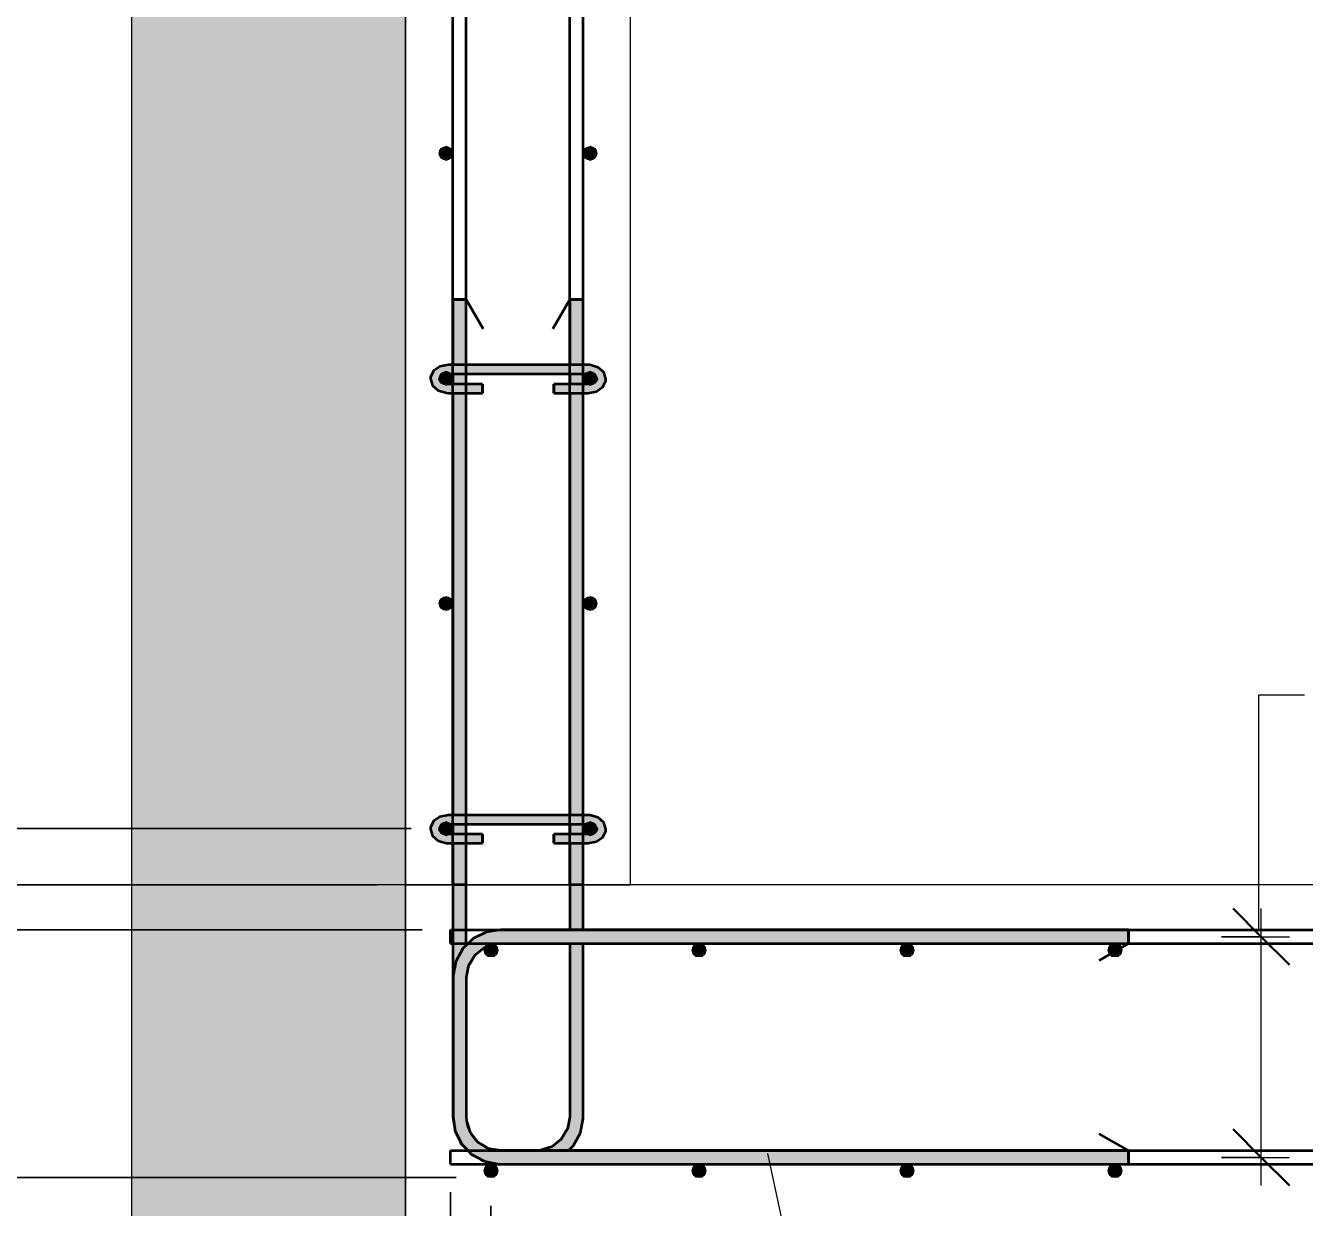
# Model space of a CAD drawing. Header units: millimetres. Extents: x 67134 to 118201, y -4983 to 13821.
# Drawn here: x 111933 to 113069, y -3236 to -2187 of the extents above; entities that cross this region are included whole.
import ezdxf

# ---------------------------------------------------------------- set-up
doc = ezdxf.new("R2010")
doc.units = ezdxf.units.MM
for name, color, linetype, lineweight in [('AA_Dim', 7, 'Continuous', 9), ('AA_Dim-25', 7, 'Continuous', 9), ('AA_Linii', 7, 'Continuous', 9), ('AA_Oformlenie', 7, 'Continuous', 9), ('AA_Vinoska', 7, 'Continuous', 9), ('AA_Visotnaya otmetka', 7, 'Continuous', 9), ('AF_Stena_Опалубка', 253, 'Continuous', 20), ('KR_Armatura', 7, 'Continuous', 20), ('KR_Armatura_Tonkie', 7, 'Continuous', 20), ('KR_Fundament', 7, 'Continuous', 20)]:
    doc.layers.add(name, color=color, linetype=linetype, lineweight=lineweight)
doc.styles.add('ISOCPEUR_7', font='isocpeur.TTF', dxfattribs={"width": 0.9, "height": 62.5})
doc.dimstyles.new('00_Точн_3_знака__прозр__2', dxfattribs={"dimscale": 304.8, "dimtxt": 62.672186, "dimasz": 0.139436, "dimexe": 0.123031, "dimexo": 0.082021, "dimgap": 0.008202, "dimtad": 1, "dimdec": 3, "dimrnd": 0.001, "dimdsep": 46, "dimtxsty": 'ISOCPEUR_7', "dimblk1": 'OBLIQUE', "dimblk2": 'OBLIQUE', "dimsah": 1, "dimcen": 0.09, "dimdle": 0.123031, "dimazin": 0, "dimtfac": 1, "dimtdec": 4, "dimtix": 1, "dimtmove": 1, "dimatfit": 3, "dimfxl": 1, "dimtvp": 1, "dimtolj": 1, "dimtzin": 0, "dimlwd": 18, "dimlwe": 18, "dimarcsym": 2})
doc.dimstyles.new('00_Точн_3_знака__прозр__3', dxfattribs={"dimscale": 304.8, "dimtxt": 62.672186, "dimasz": 0.139436, "dimexe": 0.123031, "dimexo": 0.082021, "dimgap": 0.008202, "dimtad": 1, "dimdec": 3, "dimrnd": 0.001, "dimdsep": 46, "dimtxsty": 'ISOCPEUR_7', "dimblk1": 'OBLIQUE', "dimblk2": 'OBLIQUE', "dimsah": 1, "dimcen": 0.09, "dimdle": 0.123031, "dimazin": 0, "dimtfac": 1, "dimtdec": 4, "dimtix": 1, "dimtmove": 0, "dimatfit": 3, "dimfxl": 1, "dimtvp": 1, "dimtolj": 1, "dimtzin": 0, "dimlwd": 18, "dimlwe": 18, "dimarcsym": 2})
doc.dimstyles.new('10_Раскладка_арматуры_с_засечками_2', dxfattribs={"dimscale": 304.8, "dimtxt": 0.18, "dimasz": 0.164042, "dimexe": 0.082021, "dimexo": 0, "dimgap": 0, "dimtad": 1, "dimdec": 3, "dimrnd": 0.001, "dimdsep": 46, "dimtxsty": 'ISOCPEUR_7', "dimblk1": 'OBLIQUE', "dimblk2": 'OBLIQUE', "dimsah": 1, "dimcen": 0.09, "dimdle": 0.082021, "dimazin": 0, "dimtfac": 1, "dimtdec": 4, "dimtix": 1, "dimtmove": 0, "dimatfit": 3, "dimfxl": 1, "dimtvp": 1, "dimtolj": 1, "dimtzin": 0, "dimlwd": 18, "dimlwe": 18, "dimarcsym": 2})

# ---------------------------------------------------------------- blocks, each defined once
blk = doc.blocks.new('265_Выпуск П одной длины _НесАрм_РабПлоск_ - В1 _d12_ t250-4071037-2-2 Армирование')
at = {"layer": 'KR_Armatura_Tonkie', "lineweight": 35}
h = blk.add_hatch(color=256, dxfattribs=at)
h.paths.add_polyline_path([(-11588, -3156), (-11587.7, -3156), (-11587.5, -3030.4), (-11586, -3020.5), (-11581.7, -3010.5), (-11576, -3003.1), (-11576.2, -2913), (-11588, -2913), (-11588, -3154.6)])
h.paths.add_polyline_path([(-11576.8, -2905), (-11576, -2905), (-11576.2, -2896), (-11588, -2896), (-11587.8, -2905), (-11577.4, -2905)])
h.paths.add_polyline_path([(-11585, -2888), (-11576, -2888), (-11576.3, -2513), (-11588, -2513), (-11587.8, -2888), (-11585.8, -2888)])
h.paths.add_polyline_path([(-11586.3, -2505), (-11576, -2505), (-11576.3, -2496), (-11588, -2496), (-11587.8, -2505), (-11587.2, -2505)])
h.paths.add_polyline_path([(-11586.3, -2488), (-11576, -2488), (-11576.2, -2430), (-11588, -2430), (-11587.8, -2488), (-11587.2, -2488)])
h = blk.add_hatch(color=256, dxfattribs=at)
h.paths.add_polyline_path([(-11480.3, -3156), (-11472, -3156), (-11472.2, -3002), (-11484, -3002), (-11483.8, -3156), (-11481, -3156)])
h.paths.add_polyline_path([(-11472, -2990), (-11472, -2990), (-11472.2, -2913), (-11484, -2913), (-11483.8, -2990), (-11472.2, -2990)])
h.paths.add_polyline_path([(-11483.9, -2905), (-11472, -2905), (-11472.2, -2896), (-11484, -2896), (-11484, -2905)])
h.paths.add_polyline_path([(-11483.9, -2888), (-11472, -2888), (-11472.3, -2513), (-11484, -2513), (-11484, -2888)])
h.paths.add_polyline_path([(-11479.6, -2505), (-11472, -2505), (-11472.3, -2496), (-11484, -2496), (-11483.8, -2505), (-11479.7, -2505)])
h.paths.add_polyline_path([(-11475, -2488), (-11472, -2488), (-11472.2, -2430), (-11484, -2430), (-11483.8, -2488), (-11475.1, -2488)])
for points in [[(-11514, -3186), (-11484.7, -3186), (-11484.3, -3185.7), (-11477.4, -3176.5), (-11473.4, -3166.9), (-11472.2, -3156), (-11484, -3156), (-11485.2, -3164.3), (-11488, -3171), (-11492.8, -3177.2), (-11499, -3182), (-11506.2, -3185), (-11507.6, -3185.2)], [(-11546, -3198), (-11546, -3198), (-11556.9, -3196.4), (-11567.2, -3192), (-11575.4, -3185.7), (-11582.5, -3176.1), (-11586.3, -3166.8), (-11586, -3168.3), (-11582.1, -3177.4), (-11575.3, -3186), (-11566.4, -3192.6), (-11556.6, -3196.6), (-11547.4, -3197.8)]]:
    blk.add_hatch(color=256, dxfattribs=at).paths.add_polyline_path(points)
for p, q in [((-11588, -2430), (-11588, -2488)), ((-11588, -2430), (-11576, -2430)), ((-11576.2, -2430), (-11587.8, -2430)), ((-11576, -2488), (-11576, -2430)), ((-11576, -2430), (-11561, -2456)), ((-11484, -2430), (-11499, -2456)), ((-11484, -2430), (-11484, -2488)), ((-11484, -2430), (-11472, -2430)), ((-11472.2, -2430), (-11483.8, -2430)), ((-11472, -2488), (-11472, -2430)), ((-11588, -2496), (-11588, -2505)), ((-11576, -2505), (-11576, -2496)), ((-11484, -2496), (-11484, -2505)), ((-11472, -2505), (-11472, -2496)), ((-11588, -2513), (-11588, -2888)), ((-11576, -2888), (-11576, -2513)), ((-11484, -2513), (-11484, -2888)), ((-11472, -2888), (-11472, -2513)), ((-11588, -2896), (-11588, -2905)), ((-11576, -2905), (-11576, -2896)), ((-11484, -2896), (-11484, -2905)), ((-11472, -2905), (-11472, -2896)), ((-11588, -2913), (-11588, -2990)), ((-11576, -2990), (-11576, -2913)), ((-11484, -2913), (-11484, -2990)), ((-11472, -2990), (-11472, -2913)), ((-11588, -2990), (-11588, -3002)), ((-11576, -3002), (-11576, -2990)), ((-11588, -3002), (-11588, -3156)), ((-11576, -3003.1), (-11576, -3002)), ((-11484, -3002), (-11484, -3156)), ((-11472, -3156), (-11472, -3002)), ((-11573.9, -3165.7), (-11574.8, -3162.6)), ((-11566.9, -3177.2), (-11571.7, -3171)), ((-11558.7, -3182.8), (-11563.2, -3180.1)), ((-11546.7, -3185.9), (-11555, -3184.3)), ((-11514, -3186), (-11545.7, -3186)), ((-11546, -3198), (-11514, -3198))]:
    blk.add_line(p, q, dxfattribs=at)
at = {"layer": 'KR_Armatura_Tonkie', "lineweight": 35, "flags": 128}
for points in [[(-11588, -3156), (-11586, -3168.7), (-11582.9, -3174.9)], [(-11484, -3156), (-11486, -3166.7), (-11491.6, -3175.9), (-11500.1, -3182.6), (-11510.5, -3185.8), (-11514, -3186)], [(-11485.3, -3186), (-11480.6, -3181.4), (-11474.5, -3170.1), (-11472, -3157.5), (-11472, -3156)], [(-11581.6, -3177.6), (-11580.3, -3180.2), (-11576.9, -3183.7)], [(-11573.8, -3186.9), (-11571.4, -3189.4), (-11568.4, -3191.1)], [(-11563.7, -3193.6), (-11560.1, -3195.5), (-11558.1, -3195.9)], [(-11551, -3197.3), (-11547.5, -3198), (-11546, -3198)]]:
    blk.add_lwpolyline(points, dxfattribs=at)
blk = doc.blocks.new('265_Выпуск П одной длины _НесАрм_РабПлоск_ - В1 _d12_ t250-V11-2-2 Армирование')
at = {"layer": 'KR_Armatura_Tonkie', "lineweight": 35}
for p, q in [((-11588, -2430), (-11588, -2488)), ((-11576.2, -2430), (-11587.8, -2430)), ((-11587.8, -2430), (-11576.2, -2430)), ((-11576, -2488), (-11576, -2430)), ((-11576, -2430), (-11561, -2456)), ((-11484, -2430), (-11499, -2456)), ((-11484, -2430), (-11484, -2488)), ((-11483.8, -2430), (-11472.2, -2430)), ((-11472.2, -2430), (-11483.8, -2430)), ((-11472, -2488), (-11472, -2430)), ((-11588, -2496), (-11588, -2505)), ((-11576, -2505), (-11576, -2496)), ((-11484, -2496), (-11484, -2505)), ((-11472, -2505), (-11472, -2496)), ((-11588, -2513), (-11588, -2888)), ((-11576, -2888), (-11576, -2513)), ((-11484, -2513), (-11484, -2888)), ((-11472, -2888), (-11472, -2513)), ((-11588, -2896), (-11588, -2905)), ((-11576, -2905), (-11576, -2896)), ((-11484, -2896), (-11484, -2905)), ((-11472, -2905), (-11472, -2896)), ((-11588, -2913), (-11588, -2990)), ((-11576, -2990), (-11576, -2913)), ((-11484, -2913), (-11484, -2990)), ((-11472, -2990), (-11472, -2913)), ((-11588, -2990), (-11588, -3002)), ((-11576, -3002), (-11576, -2990)), ((-11588, -3002), (-11588, -3156)), ((-11576, -3003.1), (-11576, -3002)), ((-11484, -3002), (-11484, -3156)), ((-11472, -3156), (-11472, -3002)), ((-11484, -3156), (-11485.7, -3165.5)), ((-11573.9, -3165.7), (-11574.8, -3162.6)), ((-11486.8, -3168), (-11490.7, -3174.5)), ((-11566.9, -3177.2), (-11571.7, -3171)), ((-11558.7, -3182.8), (-11563.2, -3180.1)), ((-11492.1, -3176.4), (-11499.7, -3182.3)), ((-11546.7, -3185.9), (-11555, -3184.3)), ((-11514, -3186), (-11545.7, -3186)), ((-11501.5, -3183), (-11509, -3185.3)), ((-11546, -3198), (-11514, -3198))]:
    blk.add_line(p, q, dxfattribs=at)
at = {"layer": 'KR_Armatura_Tonkie', "lineweight": 35, "flags": 128}
for points in [[(-11472.6, -3160.4), (-11472, -3157.5), (-11472, -3156)], [(-11586.2, -3167.8), (-11586, -3168.7), (-11584.7, -3171.4)], [(-11475.9, -3172.7), (-11474.5, -3170.1), (-11474.2, -3168.6)], [(-11581.1, -3178.7), (-11580.3, -3180.2), (-11578.3, -3182.3)], [(-11482.3, -3183.1), (-11480.6, -3181.4), (-11479.5, -3179.4)], [(-11573.1, -3187.7), (-11571.4, -3189.4), (-11569.4, -3190.5)], [(-11562.7, -3194.1), (-11560.1, -3195.5), (-11558.6, -3195.8)], [(-11550.4, -3197.4), (-11547.5, -3198), (-11546, -3198)]]:
    blk.add_lwpolyline(points, dxfattribs=at)
blk = doc.blocks.new('350_Стержень П торец СК-СГ _НесАрм_РабПлоск_ - 350_Стержень П торец СК-СГ _НесАрм_РабПлоск_-4075653-2-2 Армирование')
at = {"layer": 'KR_Armatura_Tonkie', "lineweight": 35}
for p, q in [((-11484, -2990), (-11545.7, -2990)), ((-10987.7, -2990), (-11472, -2990)), ((-10987.7, -3001.8), (-10987.7, -2990.2)), ((-10987.7, -2990.2), (-10987.7, -3001.8)), ((-11567.6, -3011.6), (-11560, -3005.7)), ((-11558.2, -3005), (-11550.7, -3002.7)), ((-11545.7, -3002), (-11484, -3002)), ((-11472, -3002), (-10987.7, -3002)), ((-10987.7, -3002), (-11013.7, -3017)), ((-11572.9, -3020), (-11569, -3013.5)), ((-11575.7, -3032), (-11574, -3022.5)), ((-11575.7, -3156), (-11575.7, -3032)), ((-11572.7, -3168.5), (-11575.1, -3161)), ((-11566.1, -3177.9), (-11572, -3170.3)), ((-11557.7, -3183.2), (-11564.2, -3179.3)), ((-10987.7, -3186), (-11013.7, -3171)), ((-11545.7, -3186), (-11555.2, -3184.3)), ((-11514, -3186), (-11545.7, -3186)), ((-10987.7, -3186), (-11484.7, -3186)), ((-10987.7, -3186.2), (-10987.7, -3197.8)), ((-10987.7, -3197.8), (-10987.7, -3186.2)), ((-11545.7, -3198), (-10987.7, -3198))]:
    blk.add_line(p, q, dxfattribs=at)
at = {"layer": 'KR_Armatura_Tonkie', "lineweight": 35, "flags": 128}
for points in [[(-11568.4, -2996.9), (-11569.9, -2997.7), (-11572, -2999.7)], [(-11557.5, -2991.8), (-11558.4, -2992), (-11561.1, -2993.3)], [(-11580.3, -3179.7), (-11580, -3180.2), (-11579.5, -3180.8)], [(-11572, -3188.5), (-11571.1, -3189.4), (-11570.1, -3190)], [(-11561.5, -3194.6), (-11559.8, -3195.5), (-11558.9, -3195.7)], [(-11549.5, -3197.5), (-11547.2, -3198), (-11545.7, -3198)]]:
    blk.add_lwpolyline(points, dxfattribs=at)
blk = doc.blocks.new('350_Стержень П торец СК-СГ _НесАрм_РабПлоск_ - 350_Стержень П торец СК-СГ _НесАрм_РабПлоск_-V12-2-2 Армирование')
at = {"layer": 'KR_Armatura_Tonkie', "lineweight": 35}
for points in [[(-11587.7, -3032), (-11575.7, -3032), (-11574.4, -3023.6), (-11571.4, -3016.6), (-11566.9, -3010.8), (-11560.7, -3006), (-11553.5, -3003), (-11545.7, -3001.8), (-11545.7, -2990), (-11556.6, -2991.4), (-11566.7, -2995.6), (-11575.4, -3002.3), (-11582.1, -3011), (-11586.3, -3021.1), (-11586.9, -3025.9)], [(-10987.7, -3002), (-10987.7, -2990), (-11545.7, -2990.2), (-11545.7, -3002), (-11052.7, -3002)], [(-11586, -3156), (-11575.7, -3156), (-11575.9, -3032), (-11587.7, -3032), (-11587.5, -3156), (-11586.9, -3156)], [(-11545.7, -3198), (-11545.7, -3186), (-11553.5, -3185), (-11561.1, -3181.7), (-11566.9, -3177.2), (-11571.7, -3171), (-11574.7, -3163.8), (-11575.9, -3156), (-11587.7, -3156), (-11586.3, -3166.9), (-11582.1, -3177), (-11575, -3186), (-11566.7, -3192.4), (-11556.6, -3196.6), (-11551.2, -3197.3)], [(-10987.7, -3198), (-10987.7, -3186), (-11545.7, -3186.2), (-11545.7, -3198), (-11052.7, -3198)]]:
    blk.add_hatch(color=256, dxfattribs=at).paths.add_polyline_path(points)
for p, q in [((-10987.7, -2990), (-11545.7, -2990)), ((-10987.7, -2990), (-10987.7, -3002)), ((-10987.7, -3001.8), (-10987.7, -2990.2)), ((-11545.7, -3002), (-10987.7, -3002)), ((-10987.7, -3002), (-11013.7, -3017)), ((-11587.7, -3032), (-11587.7, -3156)), ((-11575.7, -3156), (-11575.7, -3032)), ((-10987.7, -3186), (-11013.7, -3171)), ((-10987.7, -3186), (-11545.7, -3186)), ((-10987.7, -3186), (-10987.7, -3198)), ((-10987.7, -3197.8), (-10987.7, -3186.2)), ((-11545.7, -3198), (-10987.7, -3198))]:
    blk.add_line(p, q, dxfattribs=at)
at = {"layer": 'KR_Armatura_Tonkie', "lineweight": 35, "flags": 128}
for points in [[(-11545.7, -2990), (-11558.4, -2992), (-11569.9, -2997.7), (-11574.4, -3002)], [(-11574.4, -3002), (-11579.1, -3006.6), (-11585.3, -3017.9), (-11587.7, -3030.5), (-11587.7, -3032)], [(-11575.7, -3032), (-11573.8, -3021.3), (-11568.1, -3012.1), (-11559.6, -3005.4), (-11549.3, -3002.2), (-11545.7, -3002)], [(-11587.7, -3156), (-11585.8, -3168.7), (-11580, -3180.2), (-11574.4, -3186)], [(-11545.7, -3186), (-11556.4, -3184), (-11565.6, -3178.4), (-11572.3, -3169.9), (-11575.5, -3159.5), (-11575.7, -3156)], [(-11574.4, -3186), (-11571.1, -3189.4), (-11559.8, -3195.5), (-11547.2, -3198), (-11545.7, -3198)]]:
    blk.add_lwpolyline(points, dxfattribs=at)
blk = doc.blocks.new('261_Шпилька массив _НесАрм_РабПлоск_ - 8 А240-4096871-2-2 Армирование')
at = {"layer": 'KR_Armatura_Tonkie', "lineweight": 35}
for points in [[(-11591.8, -2511.8), (-11591.8, -2505), (-11598, -2503.5), (-11599.4, -2501.8), (-11599.8, -2500.5), (-11598.8, -2497.7), (-11595.8, -2495.6), (-11591.8, -2494.8), (-11591.8, -2488), (-11597.9, -2489), (-11600.7, -2490.3), (-11604.3, -2493.4), (-11606.6, -2496.2), (-11607.8, -2500.5), (-11606.6, -2504.8), (-11603.2, -2508.5), (-11598, -2510.9), (-11595.7, -2511.3)], [(-11551.2, -2494.8), (-11468, -2494.8), (-11468, -2488), (-11591.8, -2488.1), (-11591.8, -2494.8), (-11573.8, -2494.8)], [(-11468, -2511.8), (-11461.9, -2510.9), (-11456.7, -2508.5), (-11453.2, -2504.8), (-11452, -2500.5), (-11453.2, -2496.2), (-11455.6, -2492.6), (-11460.5, -2489.5), (-11468, -2488.1), (-11468, -2494.8), (-11464, -2495.6), (-11461.1, -2497.7), (-11460.1, -2500.7), (-11460.6, -2502.1), (-11462.5, -2503.7), (-11468, -2505.1), (-11468, -2511)], [(-11551.2, -2496), (-11468, -2495.9), (-11468, -2494.8), (-11591.8, -2494.8), (-11591.8, -2496), (-11573.8, -2496)], [(-11591.8, -2511.8), (-11561.5, -2511.8), (-11561.5, -2505), (-11591.8, -2505.1), (-11591.8, -2511)], [(-11483.2, -2511.8), (-11468, -2511.8), (-11468, -2505), (-11498.3, -2505.1), (-11498.3, -2511.8), (-11484, -2511.8)], [(-11573.8, -2513), (-11561.5, -2512.8), (-11561.5, -2511.8), (-11591.8, -2511.8), (-11591.8, -2513), (-11576, -2513)], [(-11472, -2513), (-11468, -2512.8), (-11468, -2511.8), (-11498.3, -2511.8), (-11498.3, -2513), (-11483.2, -2513)], [(-11591.8, -2911.8), (-11591.8, -2905), (-11598, -2903.5), (-11599.4, -2901.8), (-11599.8, -2900.5), (-11598.8, -2897.7), (-11595.8, -2895.6), (-11591.8, -2894.8), (-11591.8, -2888), (-11597.9, -2889), (-11600.7, -2890.3), (-11604.3, -2893.4), (-11606.6, -2896.2), (-11607.8, -2900.5), (-11606.6, -2904.8), (-11603.2, -2908.5), (-11598, -2910.9), (-11595.7, -2911.3)], [(-11551.2, -2894.8), (-11468, -2894.8), (-11468, -2888), (-11591.8, -2888.1), (-11591.8, -2894.8), (-11573.8, -2894.8)], [(-11472, -2896), (-11468, -2895.9), (-11468, -2894.8), (-11591.8, -2894.8), (-11591.8, -2896), (-11483.2, -2896)], [(-11468, -2911.8), (-11461.9, -2910.9), (-11456.7, -2908.5), (-11453.2, -2904.8), (-11452, -2900.5), (-11453.2, -2896.2), (-11455.6, -2892.6), (-11460.5, -2889.5), (-11468, -2888.1), (-11468, -2894.8), (-11464, -2895.6), (-11461.1, -2897.7), (-11460.1, -2900.7), (-11460.6, -2902.1), (-11462.5, -2903.7), (-11468, -2905.1), (-11468, -2911)], [(-11588, -2911.8), (-11561.5, -2911.8), (-11561.5, -2905), (-11591.8, -2905.1), (-11591.8, -2911.8)], [(-11468, -2911.8), (-11468, -2905), (-11498.3, -2905.1), (-11498.3, -2911.8), (-11472, -2911.8)], [(-11573.8, -2913), (-11561.5, -2912.8), (-11561.5, -2911.8), (-11591.8, -2911.8), (-11591.8, -2913), (-11576, -2913)], [(-11472, -2913), (-11468, -2912.8), (-11468, -2911.8), (-11498.3, -2911.8), (-11498.3, -2913), (-11483.2, -2913)]]:
    blk.add_hatch(color=256, dxfattribs=at).paths.add_polyline_path(points)
h = blk.add_hatch(color=256, dxfattribs=at)
h.paths.add_polyline_path([(-11591.8, -2513), (-11591.8, -2511.8), (-11598, -2510.9), (-11603.2, -2508.5), (-11603.8, -2508.1), (-11599.4, -2511.3), (-11597.9, -2512), (-11595.3, -2512.4)])
h.paths.add_polyline_path([(-11599.3, -2499), (-11598, -2497.4), (-11591.8, -2495.9), (-11591.8, -2494.8), (-11595.8, -2495.6), (-11598.8, -2497.7), (-11599, -2498.3)])
h = blk.add_hatch(color=256, dxfattribs=at)
h.paths.add_polyline_path([(-11468, -2513), (-11460.5, -2511.5), (-11455.6, -2508.4), (-11453.2, -2504.8), (-11456.7, -2508.5), (-11462.1, -2511), (-11468, -2511.8), (-11468, -2512.8)])
h.paths.add_polyline_path([(-11460.8, -2498.6), (-11461.1, -2497.7), (-11464.6, -2495.5), (-11468, -2494.8), (-11468, -2496), (-11467.4, -2496.1), (-11461.1, -2498.5)])
h = blk.add_hatch(color=256, dxfattribs=at)
h.paths.add_polyline_path([(-11591.8, -2913), (-11591.8, -2911.8), (-11598, -2910.9), (-11603.2, -2908.5), (-11603.8, -2908.1), (-11599.4, -2911.3), (-11597.9, -2912), (-11595.3, -2912.4)])
h.paths.add_polyline_path([(-11599.3, -2899), (-11598, -2897.4), (-11591.8, -2895.9), (-11591.8, -2894.8), (-11595.8, -2895.6), (-11598.8, -2897.7), (-11599, -2898.3)])
h = blk.add_hatch(color=256, dxfattribs=at)
h.paths.add_polyline_path([(-11468, -2913), (-11460.5, -2911.5), (-11455.6, -2908.4), (-11453.2, -2904.8), (-11456.7, -2908.5), (-11462.1, -2911), (-11468, -2911.8), (-11468, -2912.8)])
h.paths.add_polyline_path([(-11460.8, -2898.6), (-11461.1, -2897.7), (-11464.6, -2895.5), (-11468, -2894.8), (-11468, -2896), (-11467.4, -2896.1), (-11461.1, -2898.5)])
for p, q in [((-11588, -2488), (-11591.8, -2488)), ((-11576, -2488), (-11588, -2488)), ((-11484, -2488), (-11576, -2488)), ((-11472, -2488), (-11484, -2488)), ((-11468, -2488), (-11472, -2488)), ((-11591.8, -2496), (-11588, -2496)), ((-11588, -2496), (-11576, -2496)), ((-11576, -2496), (-11484, -2496)), ((-11484, -2496), (-11472, -2496)), ((-11472, -2496), (-11468, -2496)), ((-11588, -2505), (-11591.8, -2505)), ((-11576, -2505), (-11588, -2505)), ((-11561.5, -2505), (-11576, -2505)), ((-11561.5, -2505), (-11561.5, -2511.8)), ((-11561.5, -2506.2), (-11561.5, -2505.1)), ((-11561.5, -2512.8), (-11561.5, -2506.2)), ((-11484, -2505), (-11498.3, -2505)), ((-11498.3, -2511.8), (-11498.3, -2505)), ((-11498.3, -2505.1), (-11498.3, -2506.2)), ((-11498.3, -2506.2), (-11498.3, -2512.8)), ((-11472, -2505), (-11484, -2505)), ((-11468, -2505), (-11472, -2505)), ((-11591.8, -2513), (-11588, -2513)), ((-11588, -2513), (-11576, -2513)), ((-11576, -2513), (-11561.5, -2513)), ((-11561.5, -2511.8), (-11561.5, -2513)), ((-11498.3, -2513), (-11498.3, -2511.8)), ((-11498.3, -2513), (-11484, -2513)), ((-11484, -2513), (-11472, -2513)), ((-11472, -2513), (-11468, -2513)), ((-11588, -2888), (-11591.8, -2888)), ((-11591.8, -2896), (-11588, -2896)), ((-11576, -2888), (-11588, -2888)), ((-11588, -2896), (-11576, -2896)), ((-11484, -2888), (-11576, -2888)), ((-11576, -2896), (-11484, -2896)), ((-11472, -2888), (-11484, -2888)), ((-11484, -2896), (-11472, -2896)), ((-11468, -2888), (-11472, -2888)), ((-11472, -2896), (-11468, -2896)), ((-11588, -2905), (-11591.8, -2905)), ((-11576, -2905), (-11588, -2905)), ((-11561.5, -2905), (-11576, -2905)), ((-11561.5, -2905), (-11561.5, -2911.8)), ((-11561.5, -2906.2), (-11561.5, -2905.1)), ((-11561.5, -2912.8), (-11561.5, -2906.2)), ((-11484, -2905), (-11498.3, -2905)), ((-11498.3, -2911.8), (-11498.3, -2905)), ((-11498.3, -2905.1), (-11498.3, -2906.2)), ((-11498.3, -2906.2), (-11498.3, -2912.8)), ((-11472, -2905), (-11484, -2905)), ((-11468, -2905), (-11472, -2905)), ((-11591.8, -2913), (-11588, -2913)), ((-11588, -2913), (-11576, -2913)), ((-11576, -2913), (-11561.5, -2913)), ((-11561.5, -2911.8), (-11561.5, -2913)), ((-11498.3, -2913), (-11498.3, -2911.8)), ((-11498.3, -2913), (-11484, -2913)), ((-11484, -2913), (-11472, -2913)), ((-11472, -2913), (-11468, -2913))]:
    blk.add_line(p, q, dxfattribs=at)
at = {"layer": 'KR_Armatura_Tonkie', "lineweight": 35, "flags": 128}
for points in [[(-11591.8, -2488), (-11599.4, -2489.5), (-11605, -2493.4), (-11607.7, -2498.9), (-11607.8, -2500.5)], [(-11452, -2500.5), (-11453.9, -2494.6), (-11458.9, -2490.2), (-11466.1, -2488.1), (-11468, -2488)], [(-11599.8, -2500.5), (-11598.9, -2498.5), (-11595.1, -2496.4), (-11591.8, -2496)], [(-11468, -2496), (-11463, -2497.1), (-11460.3, -2499.3), (-11460, -2500.5)], [(-11607.8, -2500.5), (-11606, -2506.4), (-11601, -2510.8), (-11593.7, -2512.9), (-11591.8, -2513)], [(-11591.8, -2505), (-11596.9, -2503.9), (-11599.5, -2501.7), (-11599.8, -2500.5)], [(-11468, -2513), (-11460.4, -2511.5), (-11454.8, -2507.6), (-11452.1, -2502.1), (-11452, -2500.5)], [(-11460, -2500.5), (-11461, -2502.5), (-11464.7, -2504.5), (-11468, -2505)], [(-11591.8, -2888), (-11599.4, -2889.5), (-11605, -2893.4), (-11607.7, -2898.9), (-11607.8, -2900.5)], [(-11599.8, -2900.5), (-11598.9, -2898.5), (-11595.1, -2896.4), (-11591.8, -2896)], [(-11452, -2900.5), (-11453.9, -2894.6), (-11458.9, -2890.2), (-11466.1, -2888.1), (-11468, -2888)], [(-11468, -2896), (-11463, -2897.1), (-11460.3, -2899.3), (-11460, -2900.5)], [(-11607.8, -2900.5), (-11606, -2906.4), (-11601, -2910.8), (-11593.7, -2912.9), (-11591.8, -2913)], [(-11591.8, -2905), (-11596.9, -2903.9), (-11599.5, -2901.7), (-11599.8, -2900.5)], [(-11468, -2913), (-11460.4, -2911.5), (-11454.8, -2907.6), (-11452.1, -2902.1), (-11452, -2900.5)], [(-11460, -2900.5), (-11461, -2902.5), (-11464.7, -2904.5), (-11468, -2905)]]:
    blk.add_lwpolyline(points, dxfattribs=at)
blk = doc.blocks.new('011_Прямоугольник обрыва _ЭлУзла_ - 011_Прямоугольник обрыва _ЭлУзла_-4121425-2-2 Армирование')
at = {"layer": 'AA_Oformlenie'}
blk.add_line((-11873.1, -3454.8), (-11873.1, -1673.7), dxfattribs=at)
blk = doc.blocks.new('DIMBLOCK97-2-2 Армирование')
at = {"layer": 'AA_Dim-25', "lineweight": 30}
for p, q in [((111790.8, -3210), (111769.5, -3188.8)), ((111790.8, -3210), (111812, -3231.3)), ((111790.8, -3250), (111769.5, -3228.8)), ((111790.8, -3250), (111812, -3271.2))]:
    blk.add_line(p, q, dxfattribs=at)
at = {"layer": 'AA_Dim-25', "lineweight": 18}
for p, q in [((112315.5, -3210), (111753.3, -3210)), ((111790.8, -3287.5), (111790.8, -3210)), ((111790.8, -3210), (112315.5, -3210)), ((111790.8, -3255.8), (111790.8, -3230)), ((112245.5, -3250), (111753.3, -3250)), ((111790.8, -3250), (112245.5, -3250)), ((111790.8, -3465.3), (111790.8, -3255.8))]:
    blk.add_line(p, q, dxfattribs=at)
at = {"layer": 'AA_Dim-25', "color": 0, "lineweight": 18, "insert": (111706.9, -3465.3), "char_height": 62.5, "width": 221.363, "attachment_point": 1, "rotation": 90, "line_spacing_factor": 1.135194, "style": 'ISOCPEUR_7'}
blk.add_mtext('з.с.40', dxfattribs=at)
blk = doc.blocks.new('_Oblique')
at = {"color": 0, "linetype": 'ByBlock', "lineweight": -2}
blk.add_line((-0.5, -0.5), (0.5, 0.5), dxfattribs=at)
blk = doc.blocks.new('DIMBLOCK98-2-2 Армирование')
at = {"layer": 'AA_Dim-25', "lineweight": 30}
for p, q in [((111790.8, -2990), (111769.5, -2968.8)), ((111790.8, -2990), (111812, -3011.2)), ((111790.8, -3210), (111769.5, -3188.8)), ((111790.8, -3210), (111812, -3231.3))]:
    blk.add_line(p, q, dxfattribs=at)
at = {"layer": 'AA_Dim-25', "lineweight": 18}
for p, q in [((112285.5, -2990), (111753.3, -2990)), ((111790.8, -3210), (111790.8, -2990)), ((111790.8, -2990), (112285.5, -2990)), ((112315.5, -3210), (111753.3, -3210)), ((111790.8, -3210), (112315.5, -3210))]:
    blk.add_line(p, q, dxfattribs=at)
at = {"layer": 'AA_Dim-25', "color": 0, "lineweight": 18, "insert": (111706.9, -3158.5), "char_height": 62.5, "width": 140.48, "attachment_point": 1, "rotation": 90, "line_spacing_factor": 1.135194, "style": 'ISOCPEUR_7'}
blk.add_mtext('220', dxfattribs=at)
blk = doc.blocks.new('DIMBLOCK99-2-2 Армирование')
at = {"layer": 'AA_Dim-25', "lineweight": 18}
for p, q in [((111658.8, -2687.6), (111658.8, -2897.1)), ((111658.8, -2897.1), (111790.8, -2970)), ((112245.5, -2950), (111753.3, -2950)), ((111790.8, -2990), (111790.8, -2950)), ((111790.8, -2950), (112245.5, -2950)), ((112285.5, -2990), (111753.3, -2990)), ((111790.8, -2990), (112285.5, -2990))]:
    blk.add_line(p, q, dxfattribs=at)
at = {"layer": 'AA_Dim-25', "lineweight": 30}
for p, q in [((111790.8, -2950), (111769.5, -2928.8)), ((111790.8, -2950), (111812, -2971.2)), ((111790.8, -2990), (111769.5, -2968.8)), ((111790.8, -2990), (111812, -3011.2))]:
    blk.add_line(p, q, dxfattribs=at)
at = {"layer": 'AA_Dim-25', "color": 0, "lineweight": 18, "insert": (111574.9, -2872.1), "char_height": 62.5, "width": 221.363, "attachment_point": 1, "rotation": 90, "line_spacing_factor": 1.135194, "style": 'ISOCPEUR_7'}
blk.add_mtext('з.с.40', dxfattribs=at)
blk = doc.blocks.new('DIMBLOCK100-2-2 Армирование')
at = {"layer": 'AA_Dim-25', "lineweight": 18}
for p, q in [((111790.8, -2773.4), (111790.8, -2876.4)), ((111790.8, -2876.4), (111790.8, -2925)), ((112275.5, -2900), (111753.3, -2900)), ((111790.8, -2950), (111790.8, -2900)), ((111790.8, -2900), (112275.5, -2900)), ((112245.5, -2950), (111753.3, -2950)), ((111790.8, -2950), (112245.5, -2950))]:
    blk.add_line(p, q, dxfattribs=at)
at = {"layer": 'AA_Dim-25', "lineweight": 30}
for p, q in [((111790.8, -2900), (111769.5, -2878.8)), ((111790.8, -2900), (111812, -2921.2)), ((111790.8, -2950), (111769.5, -2928.8)), ((111790.8, -2950), (111812, -2971.2))]:
    blk.add_line(p, q, dxfattribs=at)
at = {"layer": 'AA_Dim-25', "color": 0, "lineweight": 18, "insert": (111706.9, -2851.4), "char_height": 62.5, "width": 93.654, "attachment_point": 1, "rotation": 90, "line_spacing_factor": 1.135194, "style": 'ISOCPEUR_7'}
blk.add_mtext('50', dxfattribs=at)
blk = doc.blocks.new('DIMBLOCK101-2-2 Армирование')
at = {"layer": 'AA_Dim-25', "lineweight": 30}
for p, q in [((111790.8, 2900), (111769.5, 2921.2)), ((111790.8, 2900), (111812, 2878.8)), ((111790.8, -2900), (111769.5, -2878.8)), ((111790.8, -2900), (111812, -2921.2))]:
    blk.add_line(p, q, dxfattribs=at)
at = {"layer": 'AA_Dim-25', "lineweight": 18}
for p, q in [((112275.5, 2900), (111753.3, 2900)), ((111790.8, -2900), (111790.8, 2900)), ((111790.8, 2900), (112275.5, 2900)), ((112275.5, -2900), (111753.3, -2900)), ((111790.8, -2900), (112275.5, -2900))]:
    blk.add_line(p, q, dxfattribs=at)
at = {"layer": 'AA_Dim-25', "color": 0, "lineweight": 18, "insert": (111706.9, -214.6), "char_height": 62.5, "width": 515.094, "attachment_point": 1, "rotation": 90, "line_spacing_factor": 1.135194, "style": 'ISOCPEUR_7'}
blk.add_mtext('200х29=5800', dxfattribs=at)
blk = doc.blocks.new('DIMBLOCK109-2-2 Армирование')
at = {"layer": 'AA_Dim-25', "lineweight": 18}
for p, q in [((112310.5, -3223), (112310.5, -3712.5)), ((112310.5, -3675), (112310.5, -3223)), ((112270.5, -3275), (112270.5, -3712.5)), ((112270.5, -3675), (112270.5, -3275)), ((112066, -3675), (112275.5, -3675)), ((112233, -3675), (112310.5, -3675)), ((112275.5, -3675), (112290.5, -3675))]:
    blk.add_line(p, q, dxfattribs=at)
at = {"layer": 'AA_Dim-25', "lineweight": 30}
for p, q in [((112270.5, -3675), (112291.8, -3653.8)), ((112310.5, -3675), (112331.8, -3653.8)), ((112270.5, -3675), (112249.3, -3696.3)), ((112310.5, -3675), (112289.3, -3696.3))]:
    blk.add_line(p, q, dxfattribs=at)
at = {"layer": 'AA_Dim-25', "color": 0, "lineweight": 18, "insert": (112066, -3591.1), "char_height": 62.5, "width": 221.363, "attachment_point": 1, "line_spacing_factor": 1.135194, "style": 'ISOCPEUR_7'}
blk.add_mtext('з.с.40', dxfattribs=at)
blk = doc.blocks.new('DIMBLOCK110-2-2 Армирование')
at = {"layer": 'AA_Dim-25', "lineweight": 18}
for p, q in [((112310.5, -3223), (112310.5, -3712.5)), ((112310.5, -3675), (112310.5, -3223)), ((112346.5, -3235), (112346.5, -3712.5)), ((112346.5, -3675), (112346.5, -3235)), ((112310.5, -3675), (112384, -3675)), ((112335.1, -3675), (112328.5, -3675)), ((112438.2, -3675), (112335.1, -3675))]:
    blk.add_line(p, q, dxfattribs=at)
at = {"layer": 'AA_Dim-25', "lineweight": 30}
for p, q in [((112310.5, -3675), (112331.8, -3653.8)), ((112346.5, -3675), (112367.8, -3653.8)), ((112310.5, -3675), (112289.3, -3696.3)), ((112346.5, -3675), (112325.3, -3696.3))]:
    blk.add_line(p, q, dxfattribs=at)
at = {"layer": 'AA_Dim-25', "color": 0, "lineweight": 18, "insert": (112360.1, -3591.1), "char_height": 62.5, "width": 93.654, "attachment_point": 1, "line_spacing_factor": 1.135194, "style": 'ISOCPEUR_7'}
blk.add_mtext('36', dxfattribs=at)
blk = doc.blocks.new('DIMBLOCK119-2-2 Армирование')
at = {"layer": 'AA_Dim-25', "lineweight": 30}
for p, q in [((113030.9, -2996), (113005.9, -2971)), ((113030.9, -2996), (113055.9, -3021)), ((113030.9, -3192), (113005.9, -3167)), ((113030.9, -3192), (113055.9, -3217))]:
    blk.add_line(p, q, dxfattribs=at)
at = {"layer": 'AA_Dim-25', "lineweight": 18}
for p, q in [((113030.9, -3217), (113030.9, -2971)), ((112995.5, -2996), (113055.9, -2996)), ((113030.9, -2996), (112995.5, -2996)), ((112995.5, -3192), (113055.9, -3192)), ((113030.9, -3192), (112995.5, -3192))]:
    blk.add_line(p, q, dxfattribs=at)

msp = doc.modelspace()

# ---------------------------------------------------------------- hatches: boundary and pattern name
at = {"layer": 'AA_Oformlenie'}
h = msp.add_hatch(dxfattribs=at)
h.set_pattern_fill('FP_13', color=250, style=0, pattern_type=2)
h.set_pattern_definition([(0, (114992.273, 825), (101.6, 25.4), [8.382, -67.818, 8.382, -67.818, -406.4]), (0, (114992.273, 825), (101.6, 25.4), [-152.4, 8.382, -144.018, 8.382, -67.818, -177.8]), (0, (114992.273, 825), (101.6, 25.4), [-381, 8.382, -42.418, 8.382, -118.618]), (120, (115030.373, 837.7), (-72.79705, 75.28818), [8.382, -67.818, 8.382, -67.818, -406.4]), (120, (115030.373, 837.7), (-72.79705, 75.28818), [-152.4, 8.382, -144.018, 8.382, -67.818, -177.8]), (120, (115030.373, 837.7), (-72.79705, 75.28818), [-381, 8.382, -42.418, 8.382, -118.618]), (240, (115043.073, 888.5), (-28.80295, -100.68818), [8.382, -67.818, 8.382, -67.818, -406.4]), (240, (115043.073, 888.5), (-28.80295, -100.68818), [-152.4, 8.382, -144.018, 8.382, -67.818, -177.8]), (240, (115043.073, 888.5), (-28.80295, -100.68818), [-381, 8.382, -42.418, 8.382, -118.618])])
h.paths.add_polyline_path([(112604, -3454.753), (112604, -3434.6753), (112631.5, -3434.6753), (112631.5, -3454.753), (112645.5772, -3411.4279), (112659.6544, -3454.753), (113812.1964, -3454.753), (113812.1964, -3434.6753), (113839.6964, -3434.6753), (113839.6964, -3454.753), (113853.7736, -3411.4279), (113867.8507, -3454.753), (114270.5429, -3454.753), (114270.5429, -3350), (112170.5429, -3350), (112170.5429, -3250), (112270.5429, -3250), (112270.5429, -1235), (112027.4019, -1235), (112027.4019, -1618.0673), (112047.0282, -1618.0673), (112047.0282, -1646.2217), (112027.4019, -1646.2217), (112070.7031, -1659.9717), (112027.4019, -1673.7217), (112027.4019, -3454.753), (112485.3156, -3454.753)])
at = {"layer": 'KR_Armatura'}
h = msp.add_hatch(color=256, dxfattribs=at)
edge = h.paths.add_edge_path()
edge.add_arc((112306.5429, -2300), 6, 0, 360)
for points in [[(112306.5429, -2306), (112311.739, -2303), (112311.739, -2297), (112306.5429, -2294), (112301.3467, -2297), (112301.3467, -2303)], [(112434.5429, -2306), (112439.739, -2303), (112439.739, -2297), (112434.5429, -2294), (112429.3467, -2297), (112429.3467, -2303)], [(112306.5429, -2506), (112311.739, -2503), (112311.739, -2497), (112306.5429, -2494), (112301.3467, -2497), (112301.3467, -2503), (112304.0453, -2504.5581)], [(112434.5429, -2506), (112439.739, -2503), (112439.739, -2497), (112434.5429, -2494), (112429.3467, -2497), (112429.3467, -2503)], [(112306.5429, -2706), (112311.739, -2703), (112311.739, -2697), (112306.5429, -2694), (112301.3467, -2697), (112301.3467, -2703), (112304.0453, -2704.5581)], [(112434.5429, -2706), (112439.739, -2703), (112439.739, -2697), (112434.5429, -2694), (112429.3467, -2697), (112429.3467, -2703)], [(112306.5429, -2906), (112311.739, -2903), (112311.739, -2897), (112306.5429, -2894), (112301.3467, -2897), (112301.3467, -2903), (112304.0453, -2904.5581)], [(112434.5429, -2906), (112439.739, -2903), (112439.739, -2897), (112434.5429, -2894), (112429.3467, -2897), (112429.3467, -2903)], [(112349.3629, -3013.1962), (112349.5429, -3013.1962), (112352.5429, -3008), (112349.3629, -3002.8038), (112343.5429, -3002.8038), (112340.5429, -3008), (112343.5429, -3013.1962)], [(112528.3429, -3013.1962), (112534.3429, -3013.1962), (112537.3429, -3008), (112534.3429, -3002.8038), (112528.3429, -3002.8038), (112525.3429, -3008)], [(112713.1429, -3013.1962), (112719.1429, -3013.1962), (112722.1429, -3008), (112719.1429, -3002.8038), (112713.1429, -3002.8038), (112710.1429, -3008)], [(112897.9429, -3013.1962), (112903.9429, -3013.1962), (112906.9429, -3008), (112903.9429, -3002.8038), (112897.9429, -3002.8038), (112894.9429, -3008)], [(112349.3629, -3209.1962), (112349.5429, -3209.1962), (112352.5429, -3204), (112349.3629, -3198.8038), (112343.5429, -3198.8038), (112340.5429, -3204), (112343.5429, -3209.1962)], [(112528.3429, -3209.1962), (112534.3429, -3209.1962), (112537.3429, -3204), (112534.3429, -3198.8038), (112528.3429, -3198.8038), (112525.3429, -3204)], [(112713.1429, -3209.1962), (112719.1429, -3209.1962), (112722.1429, -3204), (112719.1429, -3198.8038), (112713.1429, -3198.8038), (112710.1429, -3204)], [(112897.9429, -3209.1962), (112903.9429, -3209.1962), (112906.9429, -3204), (112903.9429, -3198.8038), (112897.9429, -3198.8038), (112894.9429, -3204)]]:
    msp.add_hatch(color=256, dxfattribs=at).paths.add_polyline_path(points)
h = msp.add_hatch(color=256, dxfattribs=at)
edge = h.paths.add_edge_path()
edge.add_arc((112434.5429, -2300), 6, 0, 360)
h = msp.add_hatch(color=256, dxfattribs=at)
edge = h.paths.add_edge_path()
edge.add_arc((112306.5429, -2500), 6, 0, 360)
h = msp.add_hatch(color=256, dxfattribs=at)
edge = h.paths.add_edge_path()
edge.add_arc((112434.5429, -2500), 6, 0, 360)
h = msp.add_hatch(color=256, dxfattribs=at)
edge = h.paths.add_edge_path()
edge.add_arc((112306.5429, -2700), 6, 0, 360)
h = msp.add_hatch(color=256, dxfattribs=at)
edge = h.paths.add_edge_path()
edge.add_arc((112434.5429, -2700), 6, 0, 360)
h = msp.add_hatch(color=256, dxfattribs=at)
edge = h.paths.add_edge_path()
edge.add_arc((112306.5429, -2900), 6, 0, 360)
h = msp.add_hatch(color=256, dxfattribs=at)
edge = h.paths.add_edge_path()
edge.add_arc((112434.5429, -2900), 6, 0, 360)
h = msp.add_hatch(color=256, dxfattribs=at)
edge = h.paths.add_edge_path()
edge.add_arc((112346.5429, -3008), 6, 0, 360)
h = msp.add_hatch(color=256, dxfattribs=at)
edge = h.paths.add_edge_path()
edge.add_arc((112531.3429, -3008), 6, 0, 360)
h = msp.add_hatch(color=256, dxfattribs=at)
edge = h.paths.add_edge_path()
edge.add_arc((112716.1429, -3008), 6, 0, 360)
h = msp.add_hatch(color=256, dxfattribs=at)
edge = h.paths.add_edge_path()
edge.add_arc((112900.9429, -3008), 6, 0, 360)
h = msp.add_hatch(color=256, dxfattribs=at)
edge = h.paths.add_edge_path()
edge.add_arc((112346.5429, -3204), 6, 0, 360)
h = msp.add_hatch(color=256, dxfattribs=at)
edge = h.paths.add_edge_path()
edge.add_arc((112531.3429, -3204), 6, 0, 360)
h = msp.add_hatch(color=256, dxfattribs=at)
edge = h.paths.add_edge_path()
edge.add_arc((112716.1429, -3204), 6, 0, 360)
h = msp.add_hatch(color=256, dxfattribs=at)
edge = h.paths.add_edge_path()
edge.add_arc((112900.9429, -3204), 6, 0, 360)

# ---------------------------------------------------------------- linework, layer by layer
at = {"layer": 'AA_Linii'}
msp.add_line((112270.5429, -3250), (112270.5429, -1235), dxfattribs=at)
at = {"layer": 'AA_Vinoska'}
for p, q in [((113028.7825, -2781.2042), (113069.2354, -2781.2042)), ((113028.7825, -2989.2474), (113028.7825, -2781.2042)), ((112592.195, -3188.4824), (112698.1429, -3685.5851))]:
    msp.add_line(p, q, dxfattribs=at)
at = {"layer": 'AA_Visotnaya otmetka'}
for q in [(111410.5854, -2950), (112946.9201, -2950)]:
    msp.add_line((112946.9201, -2950), q, dxfattribs=at)
at = {"layer": 'AF_Stena_Опалубка'}
for p, q in [((112270.5429, 3050), (112270.5429, -2950)), ((112470.5429, -2950), (112470.5429, 3050)), ((112270.5429, -2950), (112470.5429, -2950))]:
    msp.add_line(p, q, dxfattribs=at)
at = {"layer": 'KR_Armatura'}
for p, q in [((112306.5429, -2294), (112301.3467, -2297)), ((112311.739, -2297), (112306.5429, -2294)), ((112434.5429, -2294), (112429.3467, -2297)), ((112439.739, -2297), (112434.5429, -2294)), ((112301.3467, -2297), (112301.3467, -2303)), ((112301.3467, -2303), (112306.5429, -2306)), ((112306.5429, -2306), (112311.739, -2303)), ((112311.739, -2303), (112311.739, -2297)), ((112429.3467, -2297), (112429.3467, -2303)), ((112429.3467, -2303), (112434.5429, -2306)), ((112434.5429, -2306), (112439.739, -2303)), ((112439.739, -2303), (112439.739, -2297)), ((112306.5429, -2494), (112301.3467, -2497)), ((112301.3467, -2497), (112301.3467, -2503)), ((112311.739, -2497), (112306.5429, -2494)), ((112311.739, -2503), (112311.739, -2497)), ((112434.5429, -2494), (112429.3467, -2497)), ((112429.3467, -2497), (112429.3467, -2503)), ((112439.739, -2497), (112434.5429, -2494)), ((112439.739, -2503), (112439.739, -2497)), ((112301.3467, -2503), (112304.0453, -2504.5581)), ((112304.0453, -2504.5581), (112306.5429, -2506)), ((112306.5429, -2506), (112311.739, -2503)), ((112429.3467, -2503), (112434.5429, -2506)), ((112434.5429, -2506), (112439.739, -2503)), ((112306.5429, -2694), (112301.3467, -2697)), ((112301.3467, -2697), (112301.3467, -2703)), ((112301.3467, -2703), (112304.0453, -2704.5581)), ((112311.739, -2697), (112306.5429, -2694)), ((112306.5429, -2706), (112311.739, -2703)), ((112311.739, -2703), (112311.739, -2697)), ((112434.5429, -2694), (112429.3467, -2697)), ((112429.3467, -2697), (112429.3467, -2703)), ((112429.3467, -2703), (112434.5429, -2706)), ((112439.739, -2697), (112434.5429, -2694)), ((112434.5429, -2706), (112439.739, -2703)), ((112439.739, -2703), (112439.739, -2697)), ((112304.0453, -2704.5581), (112306.5429, -2706)), ((112306.5429, -2894), (112301.3467, -2897)), ((112301.3467, -2897), (112301.3467, -2903)), ((112311.739, -2897), (112306.5429, -2894)), ((112311.739, -2903), (112311.739, -2897)), ((112434.5429, -2894), (112429.3467, -2897)), ((112429.3467, -2897), (112429.3467, -2903)), ((112439.739, -2897), (112434.5429, -2894)), ((112439.739, -2903), (112439.739, -2897)), ((112301.3467, -2903), (112304.0453, -2904.5581)), ((112304.0453, -2904.5581), (112306.5429, -2906)), ((112306.5429, -2906), (112311.739, -2903)), ((112429.3467, -2903), (112434.5429, -2906)), ((112434.5429, -2906), (112439.739, -2903)), ((112343.5429, -3002.8038), (112340.5429, -3008)), ((112340.5429, -3008), (112343.5429, -3013.1962)), ((112349.3629, -3002.8038), (112343.5429, -3002.8038)), ((112352.5429, -3008), (112349.3629, -3002.8038)), ((112349.5429, -3013.1962), (112352.5429, -3008)), ((112528.3429, -3002.8038), (112525.3429, -3008)), ((112525.3429, -3008), (112528.3429, -3013.1962)), ((112534.3429, -3002.8038), (112528.3429, -3002.8038)), ((112537.3429, -3008), (112534.3429, -3002.8038)), ((112534.3429, -3013.1962), (112537.3429, -3008)), ((112713.1429, -3002.8038), (112710.1429, -3008)), ((112710.1429, -3008), (112713.1429, -3013.1962)), ((112719.1429, -3002.8038), (112713.1429, -3002.8038)), ((112722.1429, -3008), (112719.1429, -3002.8038)), ((112719.1429, -3013.1962), (112722.1429, -3008)), ((112897.9429, -3002.8038), (112894.9429, -3008)), ((112894.9429, -3008), (112897.9429, -3013.1962)), ((112903.9429, -3002.8038), (112897.9429, -3002.8038)), ((112906.9429, -3008), (112903.9429, -3002.8038)), ((112903.9429, -3013.1962), (112906.9429, -3008)), ((112343.5429, -3013.1962), (112349.3629, -3013.1962)), ((112349.3629, -3013.1962), (112349.5429, -3013.1962)), ((112528.3429, -3013.1962), (112534.3429, -3013.1962)), ((112713.1429, -3013.1962), (112719.1429, -3013.1962)), ((112897.9429, -3013.1962), (112903.9429, -3013.1962)), ((112343.5429, -3198.8038), (112340.5429, -3204)), ((112340.5429, -3204), (112343.5429, -3209.1962)), ((112349.3629, -3198.8038), (112343.5429, -3198.8038)), ((112352.5429, -3204), (112349.3629, -3198.8038)), ((112349.5429, -3209.1962), (112352.5429, -3204)), ((112528.3429, -3198.8038), (112525.3429, -3204)), ((112525.3429, -3204), (112528.3429, -3209.1962)), ((112534.3429, -3198.8038), (112528.3429, -3198.8038)), ((112537.3429, -3204), (112534.3429, -3198.8038)), ((112534.3429, -3209.1962), (112537.3429, -3204)), ((112713.1429, -3198.8038), (112710.1429, -3204)), ((112710.1429, -3204), (112713.1429, -3209.1962)), ((112719.1429, -3198.8038), (112713.1429, -3198.8038)), ((112722.1429, -3204), (112719.1429, -3198.8038)), ((112719.1429, -3209.1962), (112722.1429, -3204)), ((112897.9429, -3198.8038), (112894.9429, -3204)), ((112894.9429, -3204), (112897.9429, -3209.1962)), ((112903.9429, -3198.8038), (112897.9429, -3198.8038)), ((112906.9429, -3204), (112903.9429, -3198.8038)), ((112903.9429, -3209.1962), (112906.9429, -3204)), ((112343.5429, -3209.1962), (112349.3629, -3209.1962)), ((112349.3629, -3209.1962), (112349.5429, -3209.1962)), ((112528.3429, -3209.1962), (112534.3429, -3209.1962)), ((112713.1429, -3209.1962), (112719.1429, -3209.1962)), ((112897.9429, -3209.1962), (112903.9429, -3209.1962))]:
    msp.add_line(p, q, dxfattribs=at)
for centre in [(112306.5429, -2300), (112434.5429, -2300), (112306.5429, -2500), (112434.5429, -2500), (112306.5429, -2700), (112434.5429, -2700), (112306.5429, -2900), (112434.5429, -2900), (112346.5429, -3008), (112531.3429, -3008), (112716.1429, -3008), (112900.9429, -3008), (112346.5429, -3204), (112531.3429, -3204), (112716.1429, -3204), (112900.9429, -3204)]:
    msp.add_circle(centre, 6, dxfattribs=at)
at = {"layer": 'KR_Armatura_Tonkie', "lineweight": 35}
for p, q in [((112312.5429, -2950), (112312.5429, 3042)), ((112324.5429, -2950), (112324.5429, 3042)), ((112416.5429, -2950), (112416.5429, 3042)), ((112428.5429, -2950), (112428.5429, 3042)), ((112324.5429, -2950), (112312.5429, -2950)), ((112428.5429, -2950), (112416.5429, -2950)), ((112310.5429, -2990), (114230.5429, -2990)), ((112310.5429, -3002), (112310.5429, -2990)), ((112310.5429, -3002), (114230.5429, -3002)), ((112310.5429, -3186), (114230.5429, -3186)), ((112310.5429, -3198), (112310.5429, -3186)), ((112310.5429, -3198), (114230.5429, -3198))]:
    msp.add_line(p, q, dxfattribs=at)
at = {"layer": 'KR_Fundament'}
for p, q in [((114270.5429, -2950), (112270.5429, -2950)), ((112270.5429, -2950), (112270.5429, -3250))]:
    msp.add_line(p, q, dxfattribs=at)

# ---------------------------------------------------------------- block references
at = {"layer": 'AA_Oformlenie'}
msp.add_blockref('011_Прямоугольник обрыва _ЭлУзла_ - 011_Прямоугольник обрыва _ЭлУзла_-4121425-2-2 Армирование', (123900.5429, 0), dxfattribs=at)
at = {"layer": 'KR_Armatura_Tonkie', "lineweight": 35}
for name in ['261_Шпилька массив _НесАрм_РабПлоск_ - 8 А240-4096871-2-2 Армирование', '265_Выпуск П одной длины _НесАрм_РабПлоск_ - В1 _d12_ t250-4071037-2-2 Армирование', '265_Выпуск П одной длины _НесАрм_РабПлоск_ - В1 _d12_ t250-V11-2-2 Армирование', '350_Стержень П торец СК-СГ _НесАрм_РабПлоск_ - 350_Стержень П торец СК-СГ _НесАрм_РабПлоск_-V12-2-2 Армирование', '350_Стержень П торец СК-СГ _НесАрм_РабПлоск_ - 350_Стержень П торец СК-СГ _НесАрм_РабПлоск_-4075653-2-2 Армирование']:
    msp.add_blockref(name, (123900.5429, 0), dxfattribs=at)

# ---------------------------------------------------------------- dimensions: what is measured, and where the dimension line sits
at = {"layer": 'AA_Dim', "lineweight": 18}
for base, p1, p2, dimstyle, override, picture, middle in [((111790.7795, 2900), (112300.5429, -2900), (112300.5429, 2900), '00_Точн_3_знака__прозр__3', {"dimpost": '200х29=<>', "dimfxl": 5800}, 'DIMBLOCK101-2-2 Армирование', (111757.0295, 0)), ((111790.7795, -2990), (112340.5429, -3210), (112310.5429, -2990), '00_Точн_3_знака__прозр__3', {"dimpost": '<>', "dimfxl": 222.036033}, 'DIMBLOCK98-2-2 Армирование', (111757.0295, -3100)), ((113030.8779, -2996), (112995.5226, -3192), (112995.5226, -2996), '10_Раскладка_арматуры_с_засечками_2', {"dimpost": '<>', "dimfxl": 196}, 'DIMBLOCK119-2-2 Армирование', (112999.6279, -3094))]:
    dim = msp.add_linear_dim(base=base, p1=p1, p2=p2, angle=90, dimstyle=dimstyle, override=override, dxfattribs=at)
    dim.commit()
    dim.dimension.update_dxf_attribs({"geometry": picture, "text_midpoint": middle})
for base, p1, p2, override, picture, middle in [((111790.7795, -2950), (112310.5429, -2990), (112270.5429, -2950), {"dimpost": 'з.с.<>', "dimfxl": 56.568542}, 'DIMBLOCK99-2-2 Армирование', (111616.5733, -2761.394)), ((111790.7795, -2900), (112270.5429, -2950), (112300.5429, -2900), {"dimpost": '<>', "dimfxl": 58.309519}, 'DIMBLOCK100-2-2 Армирование', (111748.5262, -2804.5764)), ((111790.7795, -3210), (112270.5429, -3250), (112340.5429, -3210), {"dimpost": 'з.с.<>', "dimfxl": 80.622577}, 'DIMBLOCK97-2-2 Армирование', (111748.5262, -3354.5806))]:
    dim = msp.add_linear_dim(base=base, p1=p1, p2=p2, angle=90, dimstyle='00_Точн_3_знака__прозр__2', override=override, dxfattribs=at)
    dim.commit()
    dim.dimension.update_dxf_attribs({"geometry": picture, "text_midpoint": middle, "dimtype": 160, "text_rotation": 90})
for base, p1, p2, override, picture, middle in [((112310.5429, -3675.0056), (112270.5429, -3250), (112310.5429, -3198), {"dimpost": 'з.с.<>', "dimfxl": 65.604878}, 'DIMBLOCK109-2-2 Армирование', (112176.7194, -3632.7524)), ((112346.5429, -3675.0056), (112310.5429, -3198), (112346.5429, -3210), {"dimpost": '<>', "dimfxl": 37.947332}, 'DIMBLOCK110-2-2 Армирование', (112406.9411, -3632.7524))]:
    dim = msp.add_linear_dim(base=base, p1=p1, p2=p2, dimstyle='00_Точн_3_знака__прозр__2', override=override, dxfattribs=at)
    dim.commit()
    dim.dimension.update_dxf_attribs({"geometry": picture, "text_midpoint": middle, "dimtype": 160})

doc.saveas('drawing.dxf')
